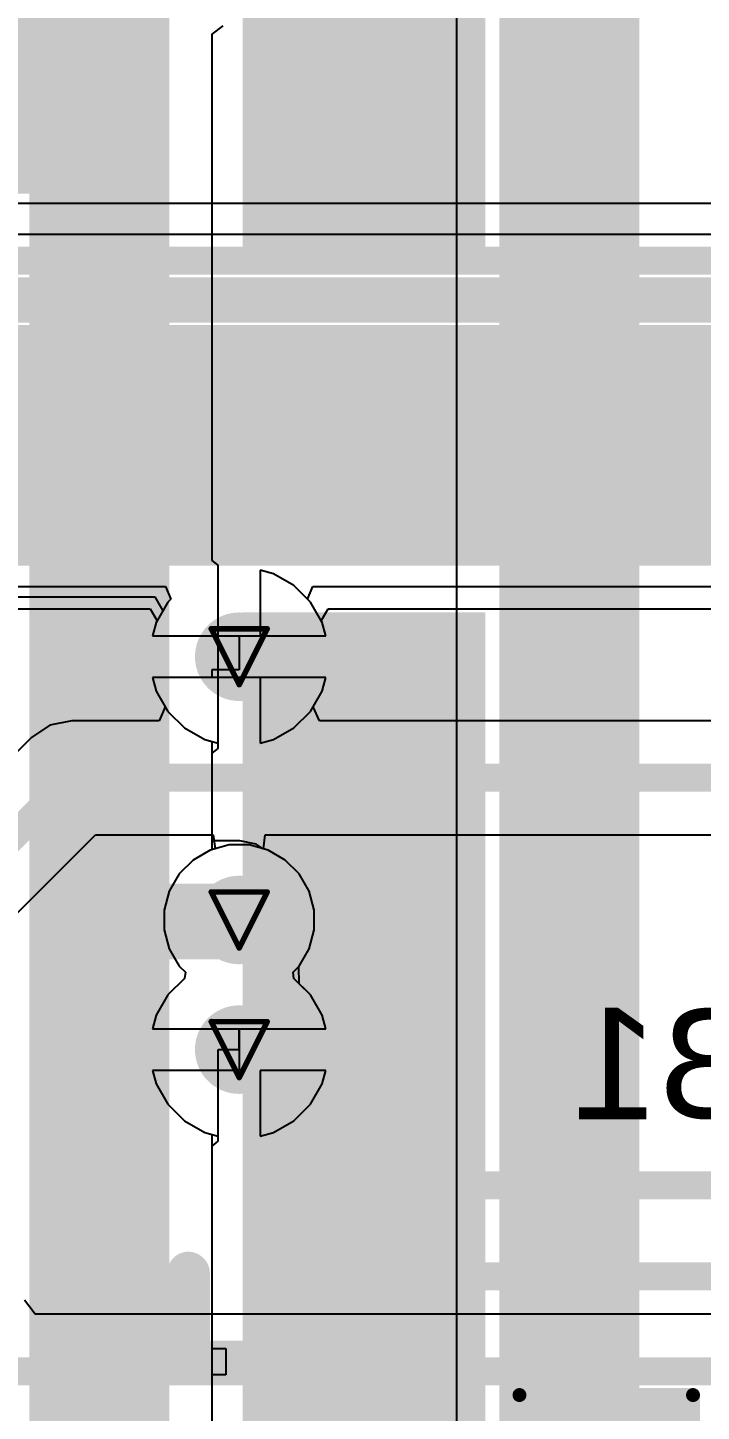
# Model space of a CAD drawing. Header units: inches. Extents: x -21 to 276, y -5 to 220.
# Drawn here: x 58.07 to 64.19, y 23.31 to 35.87 of the extents above; entities that cross this region are included whole.
import ezdxf

# ---------------------------------------------------------------- set-up
doc = ezdxf.new("R2010")
doc.units = ezdxf.units.IN
for name, color, linetype in [('Bottom Layer', 5, 'Continuous'), ('Bottom Overlay', 54, 'Continuous'), ('Bottom Solder', 6, 'Continuous'), ('Drill Drawing', 1, 'Continuous'), ('Ground', 16, 'Continuous'), ('Power + Signal', 76, 'Continuous'), ('Top Layer', 1, 'Continuous'), ('Top Overlay', 2, 'Continuous'), ('Top Paste', 8, 'Continuous'), ('Top Solder', 216, 'Continuous'), ('Via Holes', 16, 'Continuous')]:
    doc.layers.add(name, color=color, linetype=linetype)
doc.styles.add('Arial', font='', dxfattribs={"height": 0.2})
doc.styles.get('Arial').set_extended_font_data('Arial')

# ---------------------------------------------------------------- blocks, each defined once
blk = doc.blocks.new('R___0402_50')
at = {"layer": 'Top Layer'}
for points in [[(-0.699, -0.318), (-0.699, 0.318), (-0.241, 0.318), (-0.241, -0.318)], [(0.241, -0.318), (0.241, 0.318), (0.699, 0.318), (0.699, -0.318)]]:
    blk.add_hatch(color=1, dxfattribs=at).paths.add_polyline_path(points)
at = {"layer": 'Top Paste'}
for points in [[(-0.699, -0.318), (-0.699, 0.318), (-0.241, 0.318), (-0.241, -0.318)], [(0.241, -0.318), (0.241, 0.318), (0.699, 0.318), (0.699, -0.318)]]:
    blk.add_hatch(color=8, dxfattribs=at).paths.add_polyline_path(points)
at = {"layer": 'Top Solder'}
for points in [[(-0.754, -0.373), (-0.754, 0.373), (-0.186, 0.373), (-0.186, -0.373)], [(0.186, -0.373), (0.186, 0.373), (0.754, 0.373), (0.754, -0.373)]]:
    blk.add_hatch(color=216, dxfattribs=at).paths.add_polyline_path(points)
at = {"layer": 'Top Overlay'}
for points in [[(-0.787, -0.406, 0.127, 0.127, 0), (-0.787, 0.406, 0.127, 0.127, 0)], [(-0.787, 0.406, 0.127, 0.127, 0), (0.787, 0.406, 0.127, 0.127, 0)], [(0.787, -0.406, 0.127, 0.127, 0), (0.787, 0.406, 0.127, 0.127, 0)], [(-0.787, -0.406, 0.127, 0.127, 0), (0.787, -0.406, 0.127, 0.127, 0)], [(-0.813, -0.432, 0.00323, 0.00323, 0), (0.813, -0.432, 0.00323, 0.00323, 0)]]:
    blk.add_lwpolyline(points, format="xyseb", dxfattribs=at)
for points in [[(-0.819, 0.406, 0.0635, 0.0635, 1), (-0.756, 0.406, 0.0635, 0.0635, 1)], [(-0.819, 0.406, 0.0635, 0.0635, 1), (-0.756, 0.406, 0.0635, 0.0635, 1)], [(0.756, 0.406, 0.0635, 0.0635, 1), (0.819, 0.406, 0.0635, 0.0635, 1)], [(0.756, 0.406, 0.0635, 0.0635, 1), (0.819, 0.406, 0.0635, 0.0635, 1)], [(-0.819, -0.406, 0.0635, 0.0635, 1), (-0.756, -0.406, 0.0635, 0.0635, 1)], [(-0.819, -0.406, 0.0635, 0.0635, 1), (-0.756, -0.406, 0.0635, 0.0635, 1)], [(0.756, -0.406, 0.0635, 0.0635, 1), (0.819, -0.406, 0.0635, 0.0635, 1)], [(0.756, -0.406, 0.0635, 0.0635, 1), (0.819, -0.406, 0.0635, 0.0635, 1)], [(-0.814, -0.432, 0.00161, 0.00161, 1), (-0.812, -0.432, 0.00161, 0.00161, 1)], [(0.812, -0.432, 0.00161, 0.00161, 1), (0.814, -0.432, 0.00161, 0.00161, 1)]]:
    blk.add_lwpolyline(points, format="xyseb", close=True, dxfattribs=at)
blk = doc.blocks.new('91304_99_052R2_133')
at = {"layer": 'Top Layer'}
for points in [[(-7.1, 3.1), (-7.7, 3.1), (-7.7, 5.1), (-7.1, 5.1)], [(-6.3, 3.1), (-6.9, 3.1), (-6.9, 5.1), (-6.3, 5.1)], [(-5.5, 3.1), (-6.1, 3.1), (-6.1, 5.1), (-5.5, 5.1)], [(-1.5, 3.1), (-2.1, 3.1), (-2.1, 5.1), (-1.5, 5.1)], [(-0.7, 3.1), (-1.3, 3.1), (-1.3, 5.1), (-0.7, 5.1)], [(0.1, 3.1), (-0.5, 3.1), (-0.5, 5.1), (0.1, 5.1)], [(0.9, 3.1), (0.3, 3.1), (0.3, 5.1), (0.9, 5.1)], [(1.7, 3.1), (1.1, 3.1), (1.1, 5.1), (1.7, 5.1)], [(2.5, 3.1), (1.9, 3.1), (1.9, 5.1), (2.5, 5.1)], [(3.3, 3.1), (2.7, 3.1), (2.7, 5.1), (3.3, 5.1)], [(4.1, 3.1), (3.5, 3.1), (3.5, 5.1), (4.1, 5.1)], [(4.9, 3.1), (4.3, 3.1), (4.3, 5.1), (4.9, 5.1)]]:
    blk.add_hatch(color=1, dxfattribs=at).paths.add_polyline_path(points)
at = {"layer": 'Top Paste'}
for points in [[(-7.1, 3.1), (-7.7, 3.1), (-7.7, 5.1), (-7.1, 5.1)], [(-6.3, 3.1), (-6.9, 3.1), (-6.9, 5.1), (-6.3, 5.1)], [(-5.5, 3.1), (-6.1, 3.1), (-6.1, 5.1), (-5.5, 5.1)], [(-1.5, 3.1), (-2.1, 3.1), (-2.1, 5.1), (-1.5, 5.1)], [(-0.7, 3.1), (-1.3, 3.1), (-1.3, 5.1), (-0.7, 5.1)], [(0.1, 3.1), (-0.5, 3.1), (-0.5, 5.1), (0.1, 5.1)], [(0.9, 3.1), (0.3, 3.1), (0.3, 5.1), (0.9, 5.1)], [(1.7, 3.1), (1.1, 3.1), (1.1, 5.1), (1.7, 5.1)], [(2.5, 3.1), (1.9, 3.1), (1.9, 5.1), (2.5, 5.1)], [(3.3, 3.1), (2.7, 3.1), (2.7, 5.1), (3.3, 5.1)], [(4.1, 3.1), (3.5, 3.1), (3.5, 5.1), (4.1, 5.1)], [(4.9, 3.1), (4.3, 3.1), (4.3, 5.1), (4.9, 5.1)]]:
    blk.add_hatch(color=8, dxfattribs=at).paths.add_polyline_path(points)
at = {"layer": 'Top Solder'}
for points in [[(-6.998, 2.998), (-7.802, 2.998), (-7.802, 5.202), (-6.998, 5.202)], [(-6.198, 2.998), (-7.002, 2.998), (-7.002, 5.202), (-6.198, 5.202)], [(-5.398, 2.998), (-6.202, 2.998), (-6.202, 5.202), (-5.398, 5.202)], [(-1.398, 2.998), (-2.202, 2.998), (-2.202, 5.202), (-1.398, 5.202)], [(-0.598, 2.998), (-1.402, 2.998), (-1.402, 5.202), (-0.598, 5.202)], [(0.202, 2.998), (-0.602, 2.998), (-0.602, 5.202), (0.202, 5.202)], [(1.002, 2.998), (0.198, 2.998), (0.198, 5.202), (1.002, 5.202)], [(1.802, 2.998), (0.998, 2.998), (0.998, 5.202), (1.802, 5.202)], [(2.602, 2.998), (1.798, 2.998), (1.798, 5.202), (2.602, 5.202)], [(3.402, 2.998), (2.598, 2.998), (2.598, 5.202), (3.402, 5.202)], [(4.202, 2.998), (3.398, 2.998), (3.398, 5.202), (4.202, 5.202)], [(5.002, 2.998), (4.198, 2.998), (4.198, 5.202), (5.002, 5.202)], [(5.802, 2.998), (4.998, 2.998), (4.998, 5.202), (5.802, 5.202)]]:
    blk.add_hatch(color=216, dxfattribs=at).paths.add_polyline_path(points)

msp = doc.modelspace()

# ---------------------------------------------------------------- hatches: boundary and pattern name
at = {"layer": 'Bottom Layer'}
for points in [[(58.09, 16.18), (59.36, 16.18), (59.36, 64.033), (58.09, 64.033)], [(62.355, 17.861), (63.627, 17.861), (63.627, 55.097), (62.355, 55.097)], [(58.565, 27.415), (60, 27.415), (60, 28.101), (58.565, 28.101)]]:
    msp.add_hatch(color=5, dxfattribs=at).paths.add_polyline_path(points)
h = msp.add_hatch(color=5, dxfattribs=at)
edge = h.paths.add_edge_path()
edge.add_arc((59.995, 30.161), 0.3, 0, 360)
h = msp.add_hatch(color=5, dxfattribs=at)
edge = h.paths.add_edge_path()
edge.add_arc((59.995, 27.771), 0.3, 0, 360)
h = msp.add_hatch(color=5, dxfattribs=at)
edge = h.paths.add_edge_path()
edge.add_arc((59.995, 26.594), 0.3, 0, 360)
at = {"layer": 'Bottom Solder'}
h = msp.add_hatch(color=6, dxfattribs=at)
edge = h.paths.add_edge_path()
edge.add_arc((59.995, 30.161), 0.402, 0, 360)
h = msp.add_hatch(color=6, dxfattribs=at)
edge = h.paths.add_edge_path()
edge.add_arc((59.995, 27.771), 0.402, 0, 360)
h = msp.add_hatch(color=6, dxfattribs=at)
edge = h.paths.add_edge_path()
edge.add_arc((59.995, 26.594), 0.402, 0, 360)
at = {"layer": 'Ground'}
h = msp.add_hatch(color=16, dxfattribs=at)
edge = h.paths.add_edge_path()
edge.add_arc((59.995, 30.161), 0.3, 0, 360)
h = msp.add_hatch(color=16, dxfattribs=at)
edge = h.paths.add_edge_path()
edge.add_arc((59.995, 27.771), 0.3, 0, 360)
h = msp.add_hatch(color=16, dxfattribs=at)
edge = h.paths.add_edge_path()
edge.add_arc((59.995, 26.594), 0.3, 0, 360)
at = {"layer": 'Power + Signal'}
h = msp.add_hatch(color=76, dxfattribs=at)
edge = h.paths.add_edge_path()
edge.add_arc((59.995, 30.161), 0.3, 0, 360)
h = msp.add_hatch(color=76, dxfattribs=at)
edge = h.paths.add_edge_path()
edge.add_arc((59.995, 27.771), 0.3, 0, 360)
h = msp.add_hatch(color=76, dxfattribs=at)
edge = h.paths.add_edge_path()
edge.add_arc((59.995, 26.594), 0.3, 0, 360)
at = {"layer": 'Top Layer'}
for points in [[(58.395, 34.461), (59.106, 34.461), (59.106, 40.704), (58.395, 40.704)], [(56.322, 34.366), (59.106, 34.366), (59.106, 39.532), (56.322, 39.532)], [(60.681, 30.391), (59.995, 30.391), (59.995, 29.919), (60.681, 29.919)], [(60.348, 25.963), (61.828, 25.963), (61.828, 27.19), (60.348, 27.19)], [(60.681, 26.824), (59.995, 26.824), (59.995, 26.351), (60.681, 26.351)]]:
    msp.add_hatch(color=1, dxfattribs=at).paths.add_polyline_path(points)
h = msp.add_hatch(color=1, dxfattribs=at)
edge = h.paths.add_edge_path()
edge.add_arc((59.995, 30.161), 0.3, 0, 360)
h = msp.add_hatch(color=1, dxfattribs=at)
edge = h.paths.add_edge_path()
edge.add_arc((59.995, 27.771), 0.3, 0, 360)
h = msp.add_hatch(color=1, dxfattribs=at)
edge = h.paths.add_edge_path()
edge.add_arc((59.995, 26.594), 0.3, 0, 360)
at = {"layer": 'Top Solder'}
h = msp.add_hatch(color=216, dxfattribs=at)
edge = h.paths.add_edge_path()
edge.add_arc((59.995, 30.161), 0.402, 0, 360)
h = msp.add_hatch(color=216, dxfattribs=at)
edge = h.paths.add_edge_path()
edge.add_arc((59.995, 27.771), 0.402, 0, 360)
h = msp.add_hatch(color=216, dxfattribs=at)
edge = h.paths.add_edge_path()
edge.add_arc((59.995, 26.594), 0.402, 0, 360)
at = {"layer": 'Via Holes'}
h = msp.add_hatch(color=7, dxfattribs=at)
edge = h.paths.add_edge_path()
edge.add_arc((59.995, 30.161), 0.15, 0, 360)
h = msp.add_hatch(color=7, dxfattribs=at)
edge = h.paths.add_edge_path()
edge.add_arc((59.995, 27.771), 0.15, 0, 360)
h = msp.add_hatch(color=7, dxfattribs=at)
edge = h.paths.add_edge_path()
edge.add_arc((59.995, 26.594), 0.15, 0, 360)

# ---------------------------------------------------------------- linework, layer by layer
at = {"layer": 'Bottom Layer'}
for p, q in [((61.967, 39.308), (61.967, 19.649)), ((59.748, 35.813), (59.849, 35.89)), ((59.748, 31.036), (59.748, 35.813)), ((59.804, 30.993), (59.748, 31.036)), ((59.804, 30.161), (59.804, 30.993)), ((60.307, 30.914), (60.185, 30.946)), ((60.185, 30.946), (60.185, 30.352)), ((60.491, 30.808), (60.307, 30.914)), ((60.641, 30.657), (60.491, 30.808)), ((60.748, 30.473), (60.641, 30.657)), ((60.78, 30.352), (60.748, 30.473)), ((60.185, 30.352), (60.78, 30.352)), ((59.804, 29.329), (59.804, 30.161)), ((60.78, 29.971), (60.185, 29.971)), ((60.185, 29.971), (60.185, 29.376)), ((60.748, 29.849), (60.78, 29.971)), ((60.641, 29.665), (60.748, 29.849)), ((60.491, 29.514), (60.641, 29.665)), ((60.185, 29.376), (60.307, 29.408)), ((60.307, 29.408), (60.491, 29.514)), ((59.748, 29.286), (59.804, 29.329)), ((59.748, 28.489), (59.748, 29.286)), ((60, 28.489), (59.748, 28.489)), ((60.148, 28.46), (60, 28.489)), ((60.211, 28.418), (60.148, 28.46)), ((60.258, 28.405), (60.211, 28.418)), ((60.413, 28.315), (60.258, 28.405)), ((60.54, 28.189), (60.413, 28.315)), ((60.629, 28.033), (60.54, 28.189)), ((60.676, 27.86), (60.629, 28.033)), ((60.676, 27.681), (60.676, 27.86)), ((60.629, 27.508), (60.676, 27.681)), ((60.54, 27.352), (60.629, 27.508)), ((60.536, 27.349), (60.54, 27.352)), ((60.539, 27.192), (60.536, 27.349)), ((60.641, 27.09), (60.539, 27.192)), ((60.748, 26.906), (60.641, 27.09)), ((60.78, 26.784), (60.748, 26.906)), ((59.995, 26.594), (59.995, 26.784)), ((59.995, 26.784), (60.78, 26.784)), ((59.804, 25.762), (59.804, 26.594)), ((59.804, 26.594), (59.995, 26.594)), ((60.78, 26.403), (60.185, 26.403)), ((60.185, 26.403), (60.185, 25.808)), ((60.748, 26.282), (60.78, 26.403)), ((60.641, 26.098), (60.748, 26.282)), ((60.491, 25.947), (60.641, 26.098)), ((60.307, 25.841), (60.491, 25.947)), ((59.748, 25.719), (59.804, 25.762)), ((60.185, 25.808), (60.307, 25.841)), ((59.748, 21.436), (59.748, 25.719))]:
    msp.add_line(p, q, dxfattribs=at)
at = {"layer": 'Drill Drawing'}
for points in [[(59.741, 30.415, 0.0508, 0.0508, 0), (60.249, 30.415, 0.0508, 0.0508, 0)], [(59.741, 30.415, 0.0508, 0.0508, 0), (59.995, 29.907, 0.0508, 0.0508, 0)], [(59.995, 29.907, 0.0508, 0.0508, 0), (60.249, 30.415, 0.0508, 0.0508, 0)], [(59.741, 28.025, 0.0508, 0.0508, 0), (60.249, 28.025, 0.0508, 0.0508, 0)], [(59.741, 28.025, 0.0508, 0.0508, 0), (59.995, 27.517, 0.0508, 0.0508, 0)], [(59.995, 27.517, 0.0508, 0.0508, 0), (60.249, 28.025, 0.0508, 0.0508, 0)], [(59.741, 26.848, 0.0508, 0.0508, 0), (60.249, 26.848, 0.0508, 0.0508, 0)], [(59.741, 26.848, 0.0508, 0.0508, 0), (59.995, 26.34, 0.0508, 0.0508, 0)], [(59.995, 26.34, 0.0508, 0.0508, 0), (60.249, 26.848, 0.0508, 0.0508, 0)]]:
    msp.add_lwpolyline(points, format="xyseb", dxfattribs=at)
for points in [[(59.728, 30.415, 0.0254, 0.0254, 1), (59.754, 30.415, 0.0254, 0.0254, 1)], [(59.728, 30.415, 0.0254, 0.0254, 1), (59.754, 30.415, 0.0254, 0.0254, 1)], [(60.236, 30.415, 0.0254, 0.0254, 1), (60.261, 30.415, 0.0254, 0.0254, 1)], [(60.236, 30.415, 0.0254, 0.0254, 1), (60.261, 30.415, 0.0254, 0.0254, 1)], [(59.982, 29.907, 0.0254, 0.0254, 1), (60.007, 29.907, 0.0254, 0.0254, 1)], [(59.982, 29.907, 0.0254, 0.0254, 1), (60.007, 29.907, 0.0254, 0.0254, 1)], [(59.728, 28.025, 0.0254, 0.0254, 1), (59.754, 28.025, 0.0254, 0.0254, 1)], [(59.728, 28.025, 0.0254, 0.0254, 1), (59.754, 28.025, 0.0254, 0.0254, 1)], [(60.236, 28.025, 0.0254, 0.0254, 1), (60.261, 28.025, 0.0254, 0.0254, 1)], [(60.236, 28.025, 0.0254, 0.0254, 1), (60.261, 28.025, 0.0254, 0.0254, 1)], [(59.982, 27.517, 0.0254, 0.0254, 1), (60.007, 27.517, 0.0254, 0.0254, 1)], [(59.982, 27.517, 0.0254, 0.0254, 1), (60.007, 27.517, 0.0254, 0.0254, 1)], [(59.728, 26.848, 0.0254, 0.0254, 1), (59.754, 26.848, 0.0254, 0.0254, 1)], [(59.728, 26.848, 0.0254, 0.0254, 1), (59.754, 26.848, 0.0254, 0.0254, 1)], [(60.236, 26.848, 0.0254, 0.0254, 1), (60.261, 26.848, 0.0254, 0.0254, 1)], [(60.236, 26.848, 0.0254, 0.0254, 1), (60.261, 26.848, 0.0254, 0.0254, 1)], [(59.982, 26.34, 0.0254, 0.0254, 1), (60.007, 26.34, 0.0254, 0.0254, 1)], [(59.982, 26.34, 0.0254, 0.0254, 1), (60.007, 26.34, 0.0254, 0.0254, 1)]]:
    msp.add_lwpolyline(points, format="xyseb", close=True, dxfattribs=at)
at = {"layer": 'Ground'}
for p, q in [((71.008, 34.275), (57.662, 34.275)), ((53.048, 30.597), (59.187, 30.597)), ((59.187, 30.597), (59.25, 30.487)), ((60.74, 30.487), (60.803, 30.597)), ((60.803, 30.597), (64.886, 30.597)), ((59.242, 30.473), (59.209, 30.352)), ((59.25, 30.487), (59.242, 30.473)), ((60.748, 30.473), (60.74, 30.487)), ((60.78, 30.352), (60.748, 30.473)), ((59.209, 30.352), (60.78, 30.352)), ((59.804, 29.971), (59.209, 29.971)), ((59.209, 29.971), (59.242, 29.849)), ((59.804, 29.376), (59.804, 29.971)), ((60.78, 29.971), (60.185, 29.971)), ((60.185, 29.971), (60.185, 29.376)), ((60.748, 29.849), (60.78, 29.971)), ((59.242, 29.849), (59.348, 29.665)), ((60.641, 29.665), (60.748, 29.849)), ((59.348, 29.665), (59.499, 29.514)), ((60.491, 29.514), (60.641, 29.665)), ((59.499, 29.514), (59.683, 29.408)), ((59.683, 29.408), (59.804, 29.376)), ((60.185, 29.376), (60.307, 29.408)), ((60.307, 29.408), (60.491, 29.514)), ((59.732, 28.405), (59.577, 28.315)), ((59.905, 28.452), (59.732, 28.405)), ((60.084, 28.452), (59.905, 28.452)), ((60.258, 28.405), (60.084, 28.452)), ((60.413, 28.315), (60.258, 28.405)), ((59.577, 28.315), (59.45, 28.189)), ((60.54, 28.189), (60.413, 28.315)), ((59.45, 28.189), (59.36, 28.033)), ((60.629, 28.033), (60.54, 28.189)), ((59.36, 28.033), (59.314, 27.86)), ((60.676, 27.86), (60.629, 28.033)), ((59.314, 27.86), (59.314, 27.681)), ((60.676, 27.681), (60.676, 27.86)), ((59.314, 27.681), (59.36, 27.508)), ((60.629, 27.508), (60.676, 27.681)), ((59.36, 27.508), (59.45, 27.352)), ((60.54, 27.352), (60.629, 27.508)), ((59.45, 27.352), (59.506, 27.296)), ((59.506, 27.296), (59.499, 27.24)), ((60.484, 27.296), (60.54, 27.352)), ((60.491, 27.24), (60.484, 27.296)), ((59.499, 27.24), (59.348, 27.09)), ((60.641, 27.09), (60.491, 27.24)), ((59.348, 27.09), (59.242, 26.906)), ((60.748, 26.906), (60.641, 27.09)), ((59.242, 26.906), (59.209, 26.784)), ((60.78, 26.784), (60.748, 26.906)), ((59.209, 26.784), (60.78, 26.784)), ((59.804, 26.403), (59.209, 26.403)), ((59.209, 26.403), (59.242, 26.282)), ((59.804, 25.808), (59.804, 26.403)), ((60.78, 26.403), (60.185, 26.403)), ((60.185, 26.403), (60.185, 25.808)), ((60.748, 26.282), (60.78, 26.403)), ((59.242, 26.282), (59.348, 26.098)), ((60.641, 26.098), (60.748, 26.282)), ((59.348, 26.098), (59.499, 25.947)), ((60.491, 25.947), (60.641, 26.098)), ((59.499, 25.947), (59.683, 25.841)), ((60.307, 25.841), (60.491, 25.947)), ((59.683, 25.841), (59.804, 25.808)), ((60.185, 25.808), (60.307, 25.841))]:
    msp.add_line(p, q, dxfattribs=at)
for points in [[(56.258, 33.757, 0.254, 0.254, 0), (71.008, 33.757, 0.254, 0.254, 0)], [(56.02, 33.321, 0.254, 0.254, 0), (70.71, 33.321, 0.254, 0.254, 0)], [(54.416, 32.842, 0.254, 0.254, 0), (69.967, 32.842, 0.254, 0.254, 0)], [(54.237, 32.41, 0.254, 0.254, 0), (69.788, 32.41, 0.254, 0.254, 0)], [(54.058, 31.979, 0.254, 0.254, 0), (67.303, 31.979, 0.254, 0.254, 0)], [(53.879, 31.547, 0.254, 0.254, 0), (65.674, 31.547, 0.254, 0.254, 0)], [(53.048, 31.115, 0.254, 0.254, 0), (65.1, 31.115, 0.254, 0.254, 0)]]:
    msp.add_lwpolyline(points, format="xyseb", dxfattribs=at)
at = {"layer": 'Power + Signal'}
for p, q in [((72.606, 33.995), (57.252, 33.995)), ((51.486, 30.8), (59.325, 30.8)), ((59.325, 30.8), (59.374, 30.683)), ((60.616, 30.683), (60.664, 30.8)), ((60.664, 30.8), (70.895, 30.8)), ((59.348, 30.657), (59.242, 30.473)), ((59.374, 30.683), (59.348, 30.657)), ((60.641, 30.657), (60.616, 30.683)), ((60.748, 30.473), (60.641, 30.657)), ((59.242, 30.473), (59.209, 30.352)), ((60.78, 30.352), (60.748, 30.473)), ((59.209, 30.352), (60.78, 30.352)), ((60.78, 29.971), (59.209, 29.971)), ((59.209, 29.971), (59.242, 29.849)), ((60.748, 29.849), (60.78, 29.971)), ((59.242, 29.849), (59.324, 29.707)), ((60.665, 29.707), (60.748, 29.849)), ((59.324, 29.707), (59.267, 29.58)), ((60.723, 29.58), (60.665, 29.707)), ((58.277, 29.54), (58.109, 29.428)), ((58.475, 29.58), (58.277, 29.54)), ((59.267, 29.58), (58.475, 29.58)), ((66.933, 29.58), (60.723, 29.58)), ((58.109, 29.428), (57.012, 28.332)), ((57.897, 27.751), (58.689, 28.544)), ((58.689, 28.544), (59.759, 28.544)), ((59.759, 28.544), (59.775, 28.417)), ((60.214, 28.417), (60.231, 28.544)), ((60.231, 28.544), (66.933, 28.544)), ((59.732, 28.405), (59.577, 28.315)), ((59.775, 28.417), (59.732, 28.405)), ((60.258, 28.405), (60.214, 28.417)), ((60.413, 28.315), (60.258, 28.405)), ((59.577, 28.315), (59.45, 28.189)), ((60.54, 28.189), (60.413, 28.315)), ((59.45, 28.189), (59.36, 28.033)), ((60.629, 28.033), (60.54, 28.189)), ((59.36, 28.033), (59.314, 27.86)), ((60.676, 27.86), (60.629, 28.033)), ((59.314, 27.86), (59.314, 27.681)), ((60.676, 27.681), (60.676, 27.86)), ((59.314, 27.681), (59.36, 27.508)), ((60.629, 27.508), (60.676, 27.681)), ((59.36, 27.508), (59.45, 27.352)), ((60.54, 27.352), (60.629, 27.508)), ((59.45, 27.352), (59.506, 27.296)), ((59.506, 27.296), (59.499, 27.24)), ((60.484, 27.296), (60.54, 27.352)), ((60.491, 27.24), (60.484, 27.296)), ((59.499, 27.24), (59.348, 27.09)), ((60.641, 27.09), (60.491, 27.24)), ((59.348, 27.09), (59.242, 26.906)), ((60.748, 26.906), (60.641, 27.09)), ((59.242, 26.906), (59.209, 26.784)), ((60.78, 26.784), (60.748, 26.906)), ((59.209, 26.784), (60.78, 26.784)), ((59.804, 26.403), (59.209, 26.403)), ((59.209, 26.403), (59.242, 26.282)), ((59.804, 25.808), (59.804, 26.403)), ((60.78, 26.403), (60.185, 26.403)), ((60.185, 26.403), (60.185, 25.808)), ((60.748, 26.282), (60.78, 26.403)), ((59.242, 26.282), (59.348, 26.098)), ((60.641, 26.098), (60.748, 26.282)), ((59.348, 26.098), (59.499, 25.947)), ((60.491, 25.947), (60.641, 26.098)), ((59.499, 25.947), (59.683, 25.841)), ((60.307, 25.841), (60.491, 25.947)), ((59.683, 25.841), (59.804, 25.808)), ((60.185, 25.808), (60.307, 25.841)), ((58.143, 24.191), (58.045, 24.318)), ((76.442, 24.191), (58.143, 24.191))]:
    msp.add_line(p, q, dxfattribs=at)
for points in [[(52.685, 33.477, 0.254, 0.254, 0), (72.606, 33.477, 0.254, 0.254, 0)], [(52.506, 33.045, 0.254, 0.254, 0), (72.338, 33.045, 0.254, 0.254, 0)], [(52.327, 32.614, 0.254, 0.254, 0), (72.159, 32.614, 0.254, 0.254, 0)], [(52.148, 32.182, 0.254, 0.254, 0), (71.98, 32.182, 0.254, 0.254, 0)], [(51.969, 31.75, 0.254, 0.254, 0), (71.802, 31.75, 0.254, 0.254, 0)], [(51.486, 31.318, 0.254, 0.254, 0), (71.623, 31.318, 0.254, 0.254, 0)], [(57.379, 27.965, 0.254, 0.254, 0), (58.475, 29.062, 0.254, 0.254, 0)], [(58.475, 29.062, 0.254, 0.254, 0), (67.378, 29.062, 0.254, 0.254, 0)], [(56.667, 23.673, 0.254, 0.254, 0), (81.382, 23.673, 0.254, 0.254, 0)]]:
    msp.add_lwpolyline(points, format="xyseb", dxfattribs=at)
msp.add_lwpolyline([(58.411, 29.062, 0.127, 0.127, 1), (58.538, 29.062, 0.127, 0.127, 1)], format="xyseb", close=True, dxfattribs=at)
msp.add_lwpolyline([(58.411, 29.062, 0.127, 0.127, 1), (58.538, 29.062, 0.127, 0.127, 1)], format="xyseb", close=True, dxfattribs=at)
at = {"layer": 'Top Layer'}
for p, q in [((57.162, 30.704), (59.229, 30.704)), ((59.229, 30.704), (59.302, 30.577)), ((59.302, 30.577), (59.242, 30.473)), ((59.242, 30.473), (59.209, 30.352)), ((59.209, 30.352), (59.995, 30.352)), ((59.995, 30.352), (59.995, 30.042)), ((59.995, 30.042), (59.746, 30.042)), ((59.746, 30.042), (59.746, 29.971)), ((59.746, 29.971), (59.209, 29.971)), ((59.209, 29.971), (59.242, 29.849)), ((59.242, 29.849), (59.348, 29.665)), ((59.348, 29.665), (59.499, 29.514)), ((59.499, 29.514), (59.683, 29.408)), ((59.683, 29.408), (59.746, 29.391)), ((59.746, 29.391), (59.746, 28.409)), ((59.732, 28.405), (59.577, 28.315)), ((59.746, 28.409), (59.732, 28.405)), ((59.577, 28.315), (59.45, 28.189)), ((59.45, 28.189), (59.36, 28.033)), ((59.36, 28.033), (59.314, 27.86)), ((59.314, 27.86), (59.314, 27.681)), ((59.314, 27.681), (59.36, 27.508)), ((59.36, 27.508), (59.45, 27.352)), ((59.45, 27.352), (59.506, 27.296)), ((59.506, 27.296), (59.499, 27.24)), ((59.499, 27.24), (59.348, 27.09)), ((59.348, 27.09), (59.242, 26.906)), ((59.242, 26.906), (59.209, 26.784)), ((59.209, 26.784), (59.995, 26.784)), ((59.995, 26.784), (59.995, 26.403)), ((59.995, 26.403), (59.209, 26.403)), ((59.209, 26.403), (59.242, 26.282)), ((59.242, 26.282), (59.348, 26.098)), ((59.348, 26.098), (59.499, 25.947)), ((59.499, 25.947), (59.683, 25.841)), ((59.683, 25.841), (59.746, 25.824)), ((59.746, 25.824), (59.746, 24.68)), ((59.746, 24.68), (59.746, 23.88)), ((59.746, 23.88), (59.873, 23.88)), ((59.873, 23.88), (59.873, 23.642)), ((59.873, 23.642), (59.746, 23.642)), ((59.746, 23.642), (59.746, 22.28))]:
    msp.add_line(p, q, dxfattribs=at)
for points in [[(56.841, 32.958, 0.254, 0.254, 0), (70.053, 32.958, 0.254, 0.254, 0)], [(56.586, 32.4, 0.254, 0.254, 0), (70.21, 32.4, 0.254, 0.254, 0)], [(56.657, 31.841, 0.254, 0.254, 0), (70.515, 31.841, 0.254, 0.254, 0)], [(56.947, 31.222, 0.254, 0.254, 0), (70.703, 31.222, 0.254, 0.254, 0)], [(59.995, 27.766, 0.381, 0.381, 0), (61.122, 27.766, 0.381, 0.381, 0)], [(61.122, 27.766, 0.254, 0.254, 0), (61.127, 27.761, 0.254, 0.254, 0)], [(61.127, 25.361, 0.254, 0.254, 0), (77.075, 25.361, 0.254, 0.254, 0)], [(59.533, 24.569, 0.381, 0.381, 0), (59.538, 24.564, 0.381, 0.381, 0)], [(59.538, 23.761, 0.381, 0.381, 0), (59.538, 24.564, 0.381, 0.381, 0)], [(61.127, 24.561, 0.254, 0.254, 0), (61.152, 24.536, 0.254, 0.254, 0)], [(61.152, 24.536, 0.254, 0.254, 0), (77.155, 24.536, 0.254, 0.254, 0)], [(59.526, 23.761, 0.381, 0.381, 0), (59.538, 23.761, 0.381, 0.381, 0)], [(59.538, 23.761, 0.381, 0.381, 0), (60.873, 23.761, 0.381, 0.381, 0)]]:
    msp.add_lwpolyline(points, format="xyseb", dxfattribs=at)
for points in [[(59.9, 27.766, 0.191, 0.191, 1), (60.09, 27.766, 0.191, 0.191, 1)], [(61.027, 27.766, 0.191, 0.191, 1), (61.217, 27.766, 0.191, 0.191, 1)], [(61.058, 27.766, 0.127, 0.127, 1), (61.185, 27.766, 0.127, 0.127, 1)], [(61.063, 27.761, 0.127, 0.127, 1), (61.19, 27.761, 0.127, 0.127, 1)], [(61.063, 25.361, 0.127, 0.127, 1), (61.19, 25.361, 0.127, 0.127, 1)], [(59.438, 24.569, 0.191, 0.191, 1), (59.628, 24.569, 0.191, 0.191, 1)], [(59.443, 24.564, 0.191, 0.191, 1), (59.633, 24.564, 0.191, 0.191, 1)], [(59.443, 24.564, 0.191, 0.191, 1), (59.633, 24.564, 0.191, 0.191, 1)], [(61.063, 24.561, 0.127, 0.127, 1), (61.19, 24.561, 0.127, 0.127, 1)], [(61.088, 24.536, 0.127, 0.127, 1), (61.215, 24.536, 0.127, 0.127, 1)], [(61.088, 24.536, 0.127, 0.127, 1), (61.215, 24.536, 0.127, 0.127, 1)], [(59.43, 23.761, 0.191, 0.191, 1), (59.621, 23.761, 0.191, 0.191, 1)], [(59.443, 23.761, 0.191, 0.191, 1), (59.633, 23.761, 0.191, 0.191, 1)], [(59.443, 23.761, 0.191, 0.191, 1), (59.633, 23.761, 0.191, 0.191, 1)], [(59.443, 23.761, 0.191, 0.191, 1), (59.633, 23.761, 0.191, 0.191, 1)], [(60.777, 23.761, 0.191, 0.191, 1), (60.968, 23.761, 0.191, 0.191, 1)]]:
    msp.add_lwpolyline(points, format="xyseb", close=True, dxfattribs=at)

# ---------------------------------------------------------------- block references
at = {"rotation": 270}
msp.add_blockref('91304_99_052R2_133', (57.027, 28.361), dxfattribs=at)
msp.add_blockref('R___0402_50', (63.326, 23.052))

# ---------------------------------------------------------------- texts
at = {"layer": 'Bottom Overlay', "style": 'Arial', "text_generation_flag": 2}
msp.add_text('SB1', height=1.016, dxfattribs=at).set_placement((65.691, 25.96))

doc.saveas('drawing.dxf')
